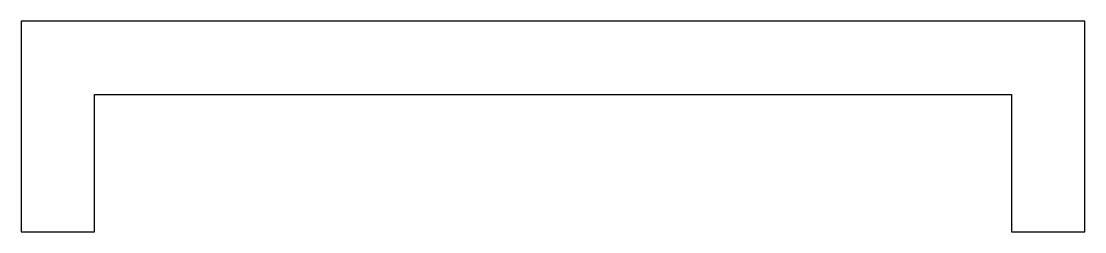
# Model space of a CAD drawing. Header units: millimetres. Extents: x 0 to 116, y 0 to 23.
import ezdxf

# ---------------------------------------------------------------- set-up
doc = ezdxf.new("R2010")
doc.units = ezdxf.units.MM

msp = doc.modelspace()

# ---------------------------------------------------------------- linework, layer by layer
at = {"linetype": 'Continuous', "flags": 128}
msp.add_lwpolyline([(8, 0), (8, 15), (108, 15), (108, 0), (116, 0), (116, 23), (0, 23), (0, 0)], close=True, dxfattribs=at)

doc.saveas('drawing.dxf')
